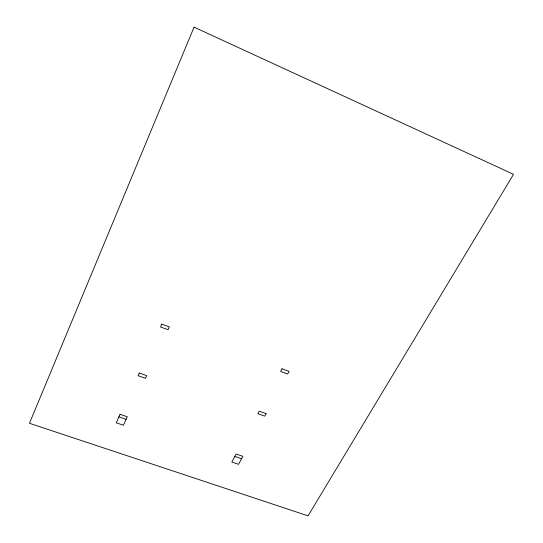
<?xml version="1.0" encoding="UTF-8"?>
<svg xmlns="http://www.w3.org/2000/svg" width="543" height="543" viewBox="0 0 543 543"><rect width="100%" height="100%" fill="white"/><g stroke="black" fill="none" stroke-linecap="round" stroke-linejoin="round"><path stroke-width="0.81" d="M234.827 456.466L231.847 462.079L238.574 464.319L242.85 456.317L236.069 454.036L234.773 456.446L241.56 458.726M118.876 416.868L126.139 419.305M194.061 27.15L29.471 423.282L308.057 515.85L513.529 174.317L194.061 27.15M120.03 414.309L116.256 422.821L123.431 425.217L127.306 416.759L120.03 414.309M139.279 373.034L138.071 375.708L145.463 378.288L146.685 375.627L139.279 373.034M161.8 324.137L160.524 326.954L168.065 329.703L169.348 326.9L161.8 324.137M282.048 368.799L280.636 371.453L287.681 374.018L289.1 371.371L282.048 368.799M266.097 413.596L264.746 416.121L257.837 413.705L259.201 411.173L266.097 413.596"/></g></svg>
